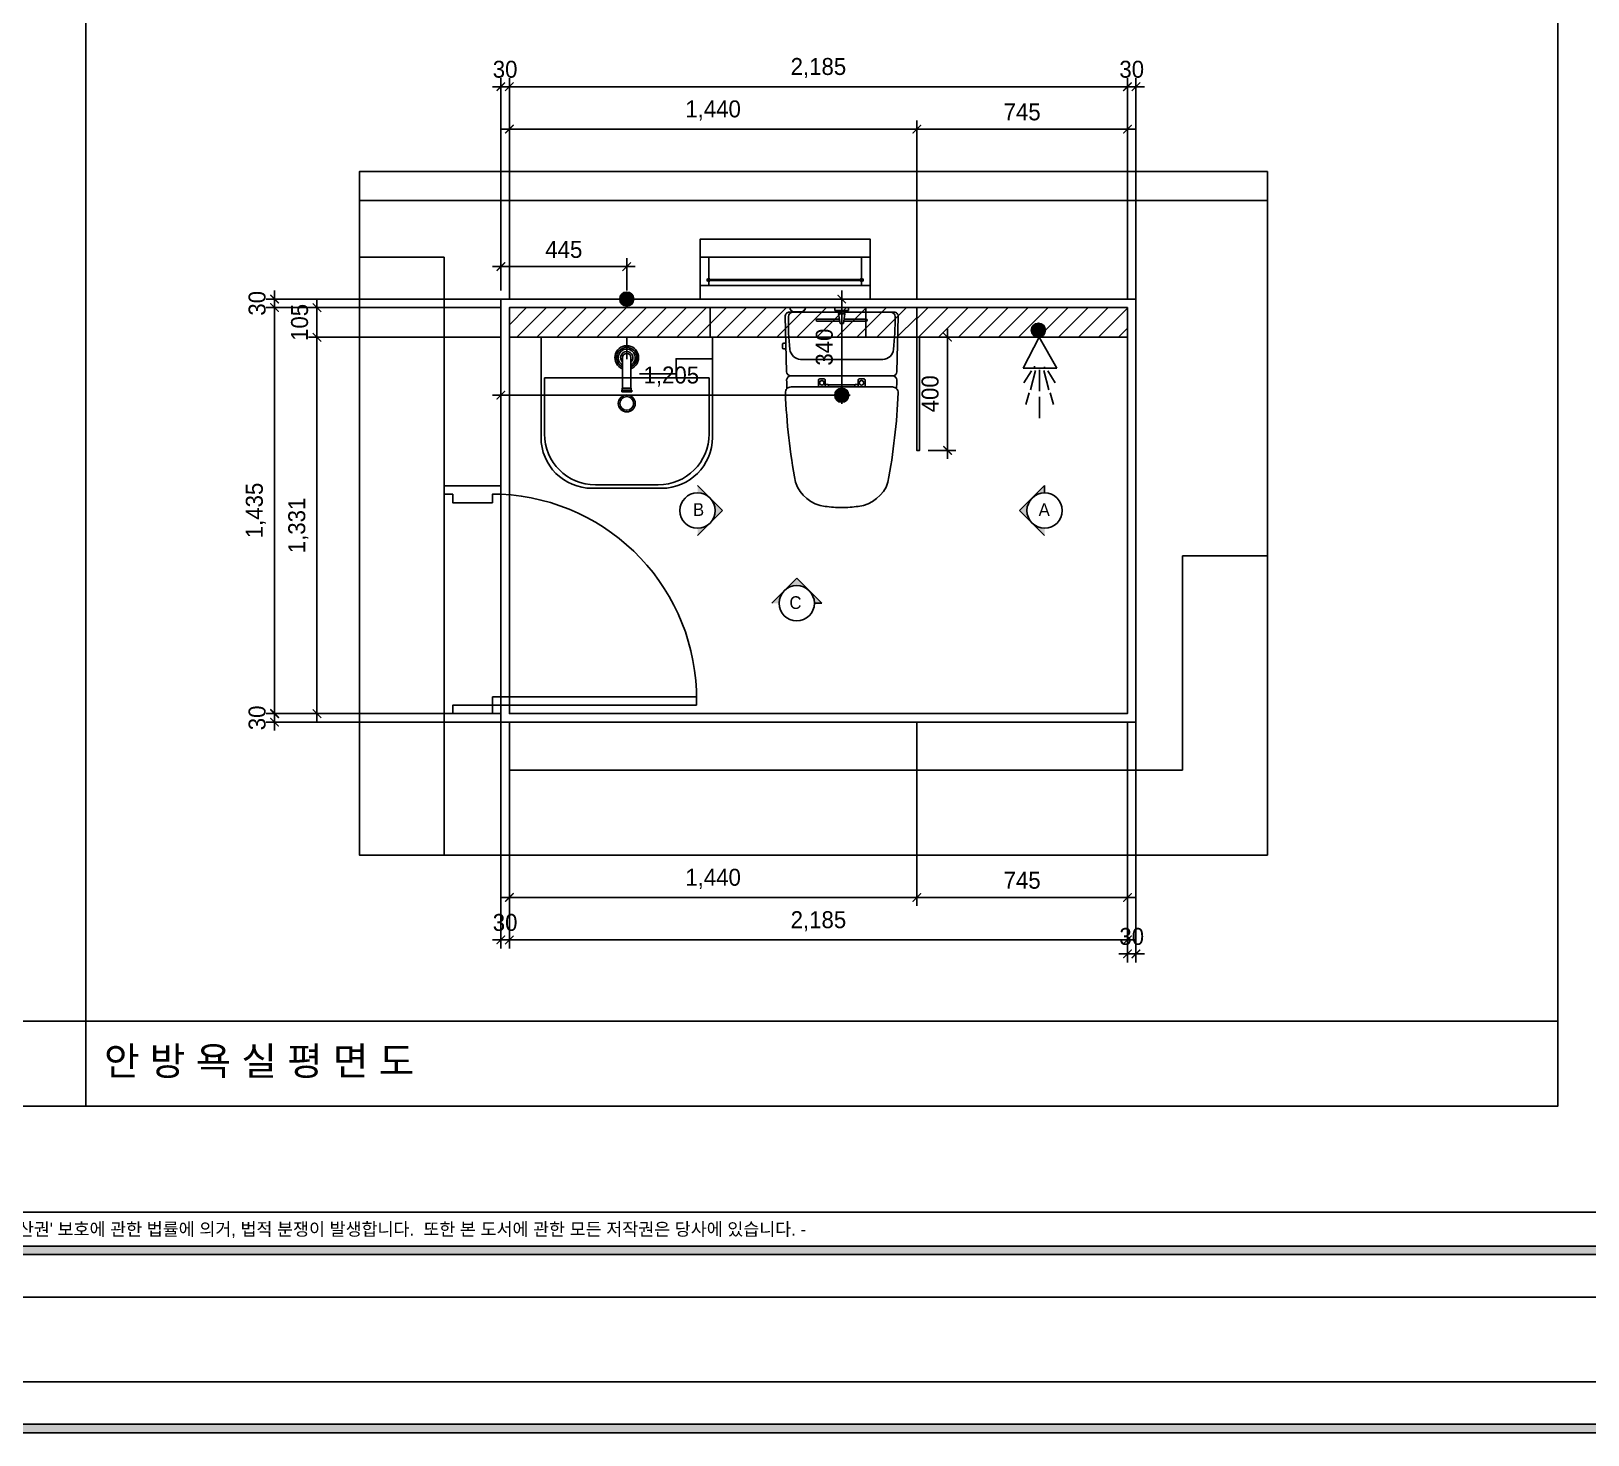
# Model space of a CAD drawing. Header units: millimetres. Extents: x 261942 to 379971, y 117646 to 213875.
# Drawn here: x 346731 to 352233, y 172719 to 177683 of the extents above; entities that cross this region are included whole.
import ezdxf
from ezdxf.enums import TextEntityAlignment as Align

# ---------------------------------------------------------------- set-up
doc = ezdxf.new("R2010")
doc.units = ezdxf.units.MM
doc.header["$LTSCALE"] = 100
doc.header["$PDMODE"] = 3
doc.linetypes.add('HIDDEN', pattern=[9.525, 6.35, -3.175])
doc.layers.get('DEFPOINTS').update_dxf_attribs({"color": 248})
for name, color, linetype in [('0-ELC TEXT', 7, 'Continuous'), ('02-WAL', 2, 'Continuous'), ('03-TEXT', 3, 'Continuous'), ('03-WAL NEW', 3, 'Continuous'), ('04-WIN', 4, 'Continuous'), ('04_FUR', 6, 'Continuous'), ('06-LIGHT', 4, 'Continuous'), ('07-DIM', 5, 'Continuous'), ('07-DIM WAL', 5, 'Continuous'), ('3.기호.계단선', 30, 'Continuous'), ('9.보조선', 5, 'Continuous'), ('BATH', 4, 'Continuous'), ('CO-BATH', 6, 'Continuous'), ('F-SYM', 7, 'Continuous'), ('FIN', 2, 'Continuous'), ('FORM(YOURNAME)-11', 1, 'Continuous'), ('HL', 6, 'HIDDEN'), ('TOILET-1', 6, 'Continuous'), ('도면층4', 4, 'Continuous'), ('도면층5', 5, 'Continuous'), ('욕실설비', 3, 'Continuous')]:
    doc.layers.add(name, color=color, linetype=linetype)
doc.styles.add('HY 울릉도 L', font='')
doc.styles.add('YOURNAME', font='HY울릉도M.TTF')
doc.styles.add('코레일둥고', font='Korail_Round_Gothic_Medium.ttf')
doc.styles.get('HY 울릉도 L').set_extended_font_data('HY울릉도L')
doc.dimstyles.new('30', dxfattribs={"dimscale": 30, "dimtxt": 2, "dimasz": 1, "dimexe": 1, "dimexo": 1, "dimgap": 1, "dimtad": 1, "dimdec": 0, "dimrnd": 0.05, "dimdsep": 46, "dimlunit": 6, "dimtxsty": 'HY 울릉도 L', "dimblk": 'ARCHTICK', "dimcen": 2.5, "dimdle": 1, "dimclrd": 133, "dimclre": 133, "dimclrt": 30, "dimadec": 0, "dimazin": 0, "dimtfac": 1, "dimtdec": 0, "dimtix": 1, "dimtmove": 2, "dimatfit": 3, "dimldrblk": 'ARCHTICK', "dimfxl": 0, "dimlwd": -1, "dimlwe": -1, "dimarcsym": 0})

# ---------------------------------------------------------------- blocks, each defined once
blk = doc.blocks.new('FORM-PLAN')
at = {"layer": 'FORM(YOURNAME)-11'}
h = blk.add_hatch(color=256, dxfattribs=at)
h.dxf.hatch_style = 1
h.paths.add_polyline_path([(-71444, 55115), (10556, 55115), (10556, 54915), (-71444, 54915)])
h.paths.add_polyline_path([(-71444, -2085), (10556, -2085), (10556, -2285), (-71444, -2285)])
at = {"layer": 'DEFPOINTS', "color": 158}
blk.add_line((1346, -1285), (-71444, -1285), dxfattribs=at)
for points in [[(-71444, -2285), (10556, -2285), (10556, 55115), (-71444, 55115)], [(-69444, 53115), (-64, 53115), (-64, 1215), (-69444, 1215)]]:
    blk.add_lwpolyline(points, close=True, dxfattribs=at)
at = {"layer": 'FORM(YOURNAME)-11', "color": 250}
blk.add_lwpolyline([(-72444, -3285), (11556, -3285), (11556, 56115), (-72444, 56115)], close=True, dxfattribs=at)
at = {"layer": 'FORM(YOURNAME)-11'}
for points in [[(-71444, 55115), (10556, 55115), (10556, 54915), (-71444, 54915)], [(-71444, -2085), (10556, -2085), (10556, -2285), (-71444, -2285)]]:
    blk.add_lwpolyline(points, close=True, dxfattribs=at)
at = {"layer": 'FORM(YOURNAME)-11', "color": 1, "style": 'YOURNAME'}
blk.add_text("- 본 도서는 어떠한 경우에도 무단으로 도용할 수 없으며 도용시 '지적재산권' 보호에 관한 법률에 의거, 법적 분쟁이 발생합니다.  또한 본 도서에 관한 모든 저작권은 당사에 있습니다. -", height=300, dxfattribs=at).set_placement((-32990, -1685), align=Align.MIDDLE_CENTER)
at = {"layer": 'FORM(YOURNAME)-11', "color": 3, "style": 'YOURNAME'}
for tag, height, p in [('1', 450, (9905, 18188)), ('2', 450, (9905, 17544)), ('3', 450, (9905, 16257)), ('4', 450, (9905, 14326)), ('5', 515, (9905, 12009)), ('6', 515, (9905, 9757)), ('7', 515, (9905, 7504)), ('8', 515, (9905, 5252)), ('9', 515, (9905, 2999)), ('10', 515, (5655, 811)), ('11', 515, (9905, 747)), ('12', 515, (5655, -1441)), ('13', 515, (9905, -1441))]:
    blk.add_attdef(tag, text='', height=height, dxfattribs=at).set_placement(p, align=Align.MIDDLE_RIGHT)
blk = doc.blocks.new('*U589')
at = {"layer": 'F-SYM', "xscale": 0.15, "yscale": 0.15, "zscale": 0.15}
blk.add_blockref('FORM-PLAN', (352137.4, 173699.1), dxfattribs=at)
blk = doc.blocks.new('_ArchTick')
at = {"color": 0, "linetype": 'ByBlock', "const_width": 0.15}
blk.add_lwpolyline([(-0.5, -0.5), (0.5, 0.5)], dxfattribs=at)
blk = doc.blocks.new('*D145')
at = {"layer": '04_FUR', "color": 133}
for p, q in [((349891.3, 176600.2), (349999.8, 176600.2)), ((349969.8, 176630.2), (349969.8, 176170.2)), ((349901.3, 176200.2), (349999.8, 176200.2))]:
    blk.add_line(p, q, dxfattribs=at)
at = {"layer": 'DEFPOINTS', "color": 0}
for p in [(349861.3, 176600.2), (349871.3, 176200.2), (349969.8, 176200.2)]:
    blk.add_point(p, dxfattribs=at)
at = {"layer": '04_FUR', "color": 133, "xscale": 30, "yscale": 30, "zscale": 30}
for p, rotation in [((349969.8, 176600.2), 90), ((349969.8, 176200.2), 270)]:
    blk.add_blockref('_ArchTick', p, dxfattribs=dict(at, rotation=rotation))
at = {"layer": '04_FUR', "color": 30, "insert": (349908.6, 176400.2), "char_height": 60, "attachment_point": 5, "rotation": 90, "style": 'HY 울릉도 L'}
blk.add_mtext('400', dxfattribs=at)
blk = doc.blocks.new('B-003')
blk.add_line((0, 0), (0, -65))
at = {"layer": 'CO-BATH'}
for p, q in [((-252.5, 0), (-252.5, -295)), ((252.5, 0), (-252.5, 0)), ((252.5, -295), (252.5, 0)), ((-102.5, -445), (102.5, -445))]:
    blk.add_line(p, q, dxfattribs=at)
at = {"layer": 'CO-BATH', "color": 8}
for p, q in [((-12.5, -60), (-12.5, -150.5)), ((12.5, -60), (12.5, -150.5)), ((-242.5, -120), (-242.5, -285)), ((242.5, -120), (-242.5, -120)), ((242.5, -285), (242.5, -120)), ((-14.5, -155.5), (-14.5, -160.5)), ((-14.5, -160.5), (14.5, -160.5)), ((-13.5, -150.5), (-13.5, -155.5)), ((13.5, -150.5), (13.5, -155.5)), ((14.5, -155.5), (14.5, -160.5)), ((-92.5, -435), (92.5, -435))]:
    blk.add_line(p, q, dxfattribs=at)
at = {"layer": 'CO-BATH', "color": 251}
for p, q in [((-14.5, -155.5), (14.5, -155.5)), ((-13.5, -150.5), (13.5, -150.5))]:
    blk.add_line(p, q, dxfattribs=at)
at = {"layer": 'CO-BATH', "color": 8}
blk.add_circle((0, -195), 25, dxfattribs=at)
at = {"layer": 'CO-BATH', "color": 251}
blk.add_circle((0, -195), 20, dxfattribs=at)
at = {"layer": 'CO-BATH', "color": 8}
for centre, radius, start, end in [((0, -60), 35, 290.9248, 249.0751), ((0, -60), 12.5, 360, 180), ((-92.5, -285), 150, 180, 270), ((92.5, -285), 150, 270, 0)]:
    blk.add_arc(centre, radius, start, end, dxfattribs=at)
at = {"layer": 'CO-BATH', "color": 251}
for radius, start, end in [(30, 294.6243, 245.3757), (25, 300, 240), (18, 313.9829, 226.017)]:
    blk.add_arc((0, -60), radius, start, end, dxfattribs=at)
at = {"layer": 'CO-BATH'}
for centre, start, end in [((-102.5, -295), 180, 270), ((102.5, -295), 270, 0)]:
    blk.add_arc(centre, 150, start, end, dxfattribs=at)
blk = doc.blocks.new('AC-8')
at = {"layer": 'BATH'}
for p, q in [((-50.8, 54), (-0.1, 142.7)), ((-0.1, 142.7), (45.4, 54)), ((45.4, 54), (-50.8, 54)), ((-24.7, 46.5), (-46.3, 12.2)), ((-13.5, 47.3), (-27.7, -7.9)), ((-1.6, 49.5), (-1.6, -10.8)), ((10.4, 47.3), (24.5, -7.9)), ((21.6, 46.5), (43.2, 12.2)), ((-31.4, -16.2), (-41.1, -49)), ((-1.6, -27.3), (-1.6, -88.5)), ((28.3, -16.2), (38, -49))]:
    blk.add_line(p, q, dxfattribs=at)
blk = doc.blocks.new('A$C1AC25B95')
at = {"layer": '욕실설비', "color": 8}
for p, q in [((28.3, 72.3), (28.3, 75)), ((53.3, 73.7), (53.3, 75))]:
    blk.add_line(p, q, dxfattribs=at)
at = {"layer": 'TOILET-1', "linetype": 'Continuous', "xscale": 0.873786407766195, "yscale": 0.873786407766195, "zscale": 0.873786407766195, "rotation": 180}
blk.add_blockref('AC-8', (39.7, 124.7), dxfattribs=at)
blk = doc.blocks.new('샤워PL')
at = {"layer": 'BATH', "rotation": 90}
blk.add_blockref('A$C1AC25B95', (202.1, -41.1), dxfattribs=at)
blk = doc.blocks.new('A$C4B2D31F0')
at = {"layer": 'FIN', "color": 4}
for p, q in [((185, 690.9), (20.4, 690.9)), ((37.2, 692.3), (24.7, 692.3)), ((37.2, 692.3), (49.7, 692.3)), ((200.9, 690.9), (365.5, 690.9)), ((47.7, 523.7), (192.9, 523.7)), ((338.2, 523.7), (192.9, 523.7)), ((12.6, 465.9), (192.9, 465.9)), ((373.3, 465.9), (192.9, 465.9)), ((192.9, 426.6), (13.7, 426.6)), ((192.9, 426.6), (372.2, 426.6))]:
    blk.add_line(p, q, dxfattribs=at)
for points in [[(20.4, 690.9), (7.9, 690.9, 0.421209), (-7.1, 675.5), (-2.4, 480.5, 0.001659)], [(365.5, 690.9), (378, 690.9, -0.421209), (392.9, 675.5), (388.3, 480.5, -0.001659)], [(12.6, 465.9, 0.371724), (-1.8, 451.2, 0.003515), (-1, 420.3, 0.320541)], [(373.3, 465.9, -0.371724), (387.7, 451.2, -0.003515), (386.9, 420.3, -0.320541)]]:
    blk.add_lwpolyline(points, format="xyb", dxfattribs=at)
for centre, radius, start, end in [((1004.3, 663.1), 1000, 179.3116, 185.9437), ((20.4, 674.9), 16, 90, 179.3116), ((24.7, 707.3), 15, 180, 270), ((49.7, 707.3), 15, 270, 0), ((365.5, 674.9), 16, 0.6884, 90), ((-618.4, 663.1), 1000, 354.0563, 0.6884), ((49.4, 563.7), 40, 185.9437, 267.5129), ((336.5, 563.7), 40, 272.4871, 354.0563), ((12.6, 480.9), 15, 181.3651, 270), ((373.3, 480.9), 15, 270, 358.6349), ((13.7, 406.6), 20, 90, 182.3333), ((2197.7, 495.6), 2205.9, 182.3333, 190.6081), ((-1811.8, 495.6), 2205.9, 349.3919, 357.6667), ((372.2, 406.6), 20, 357.6667, 90), ((148.7, 128.9), 125.5, 198.2964, 263.4241), ((237.2, 128.9), 125.5, 276.5759, 341.7036), ((192.9, 405.9), 405.9, 261.6993, 270), ((192.9, 405.9), 405.9, 270, 278.3007)]:
    blk.add_arc(centre, radius, start, end, dxfattribs=at)
at = {"layer": 'HL', "linetype": 'Continuous'}
for p, q in [((106.4, 666.3), (184.4, 666.3)), ((168.9, 697.3), (168.9, 707.3)), ((168.9, 697.3), (216.9, 697.3)), ((186, 692.5), (180.6, 697.3)), ((181.6, 685.5), (186, 692.5)), ((187, 651.2), (181.6, 685.5)), ((181.6, 685.5), (204.3, 685.5)), ((186, 692.5), (199.9, 692.5)), ((198.9, 651.2), (204.3, 685.5)), ((199.9, 692.5), (205.3, 697.3)), ((204.3, 685.5), (199.9, 692.5)), ((201.4, 666.3), (279.4, 666.3)), ((216.9, 697.3), (216.9, 707.3)), ((106.4, 659.3), (185.5, 659.3)), ((187, 651.2), (198.9, 651.2)), ((200.4, 659.3), (279.4, 659.3)), ((-16, 576.9), (-16, 564.8)), ((-12, 580.9), (-4.8, 580.9)), ((-12, 560.8), (-4.3, 560.8)), ((192.9, 433.7), (146.6, 433.7)), ((192.9, 433.7), (239.3, 433.7))]:
    blk.add_line(p, q, dxfattribs=at)
for points in [[(110.4, 426.6), (110.4, 450.8, -0.414214), (114.4, 454.8), (130.9, 454.8, -0.414214), (134.9, 450.8), (134.9, 435.2), (134.9, 426.6)], [(275.5, 426.6), (275.5, 450.8, 0.414214), (271.5, 454.8), (255, 454.8, 0.414214), (251, 450.8), (251, 435.2), (251, 426.6)], [(134.9, 435.2), (144.6, 435.2, -0.414214), (146.6, 433.2), (146.6, 426.6)], [(251, 435.2), (241.3, 435.2, 0.414214), (239.3, 433.2), (239.3, 426.6)]]:
    blk.add_lwpolyline(points, format="xyb", dxfattribs=at)
for centre in [(122.9, 440.9), (262.9, 440.9)]:
    blk.add_circle(centre, 8, dxfattribs=at)
for centre, radius, start, end in [((106.4, 662.8), 3.5, 90, 270), ((279.4, 662.8), 3.5, 270, 90), ((-12, 576.9), 4, 90, 180), ((-12, 564.8), 4, 180, 270)]:
    blk.add_arc(centre, radius, start, end, dxfattribs=at)
blk = doc.blocks.new('*D240')
at = {"layer": '07-DIM WAL', "color": 133}
for p, q in [((349596, 176365.2), (349596, 176765.2)), ((349566, 176735.2), (349566, 176735.2)), ((349566, 176395.2), (349566, 176395.2))]:
    blk.add_line(p, q, dxfattribs=at)
at = {"layer": 'DEFPOINTS', "color": 0}
for p in [(349596, 176735.2), (349596, 176735.2), (349596, 176395.2)]:
    blk.add_point(p, dxfattribs=at)
at = {"layer": '07-DIM WAL', "color": 133, "xscale": 30, "yscale": 30, "zscale": 30}
for p, rotation in [((349596, 176735.2), 90), ((349596, 176395.2), 270)]:
    blk.add_blockref('_ArchTick', p, dxfattribs=dict(at, rotation=rotation))
at = {"layer": '07-DIM WAL', "color": 30, "insert": (349534.6, 176565.2), "char_height": 60, "attachment_point": 5, "rotation": 90, "style": 'HY 울릉도 L'}
blk.add_mtext('340', dxfattribs=at)
blk = doc.blocks.new('*D241')
at = {"layer": '07-DIM WAL', "color": 133}
for p, q in [((349596, 176425.2), (349596, 176425.2)), ((349626, 176395.2), (348361, 176395.2))]:
    blk.add_line(p, q, dxfattribs=at)
at = {"layer": 'DEFPOINTS', "color": 0}
for p in [(348391, 176395.2), (348391, 176395.2), (349596, 176395.2)]:
    blk.add_point(p, dxfattribs=at)
at = {"layer": '07-DIM WAL', "color": 133, "xscale": 30, "yscale": 30, "zscale": 30, "rotation": 180}
blk.add_blockref('_ArchTick', (348391, 176395.2), dxfattribs=at)
at = {"layer": '07-DIM WAL', "color": 133, "xscale": 30, "yscale": 30, "zscale": 30}
blk.add_blockref('_ArchTick', (349596, 176395.2), dxfattribs=at)
at = {"layer": '07-DIM WAL', "color": 30, "insert": (348993.5, 176461.1), "char_height": 60, "attachment_point": 5, "style": 'HY 울릉도 L'}
blk.add_mtext('1,205', dxfattribs=at)
blk = doc.blocks.new('*D242')
at = {"layer": '07-DIM WAL', "color": 133}
for p, q in [((348391, 175239.2), (348391, 174439.2)), ((348421, 175239.2), (348421, 174439.2)), ((348391, 174469.2), (348361, 174469.2)), ((348421, 174469.2), (348391, 174469.2)), ((348421, 174469.2), (348451, 174469.2))]:
    blk.add_line(p, q, dxfattribs=at)
at = {"layer": 'DEFPOINTS', "color": 0}
for p in [(348391, 175269.2), (348421, 175269.2), (348391, 174469.2)]:
    blk.add_point(p, dxfattribs=at)
at = {"layer": '07-DIM WAL', "color": 133, "xscale": 30, "yscale": 30, "zscale": 30}
blk.add_blockref('_ArchTick', (348391, 174469.2), dxfattribs=at)
at = {"layer": '07-DIM WAL', "color": 133, "xscale": 30, "yscale": 30, "zscale": 30, "rotation": 180}
blk.add_blockref('_ArchTick', (348421, 174469.2), dxfattribs=at)
at = {"layer": '07-DIM WAL', "color": 30, "insert": (348406, 174530.5), "char_height": 60, "attachment_point": 5, "style": 'HY 울릉도 L'}
blk.add_mtext('30', dxfattribs=at)
blk = doc.blocks.new('*D243')
at = {"layer": '07-DIM WAL', "color": 133}
for p, q in [((348421, 175239.2), (348421, 174439.2)), ((350606, 175239.2), (350606, 174439.2)), ((348391, 174469.2), (350636, 174469.2))]:
    blk.add_line(p, q, dxfattribs=at)
at = {"layer": 'DEFPOINTS', "color": 0}
for p in [(348421, 175269.2), (350606, 175269.2), (350606, 174469.2)]:
    blk.add_point(p, dxfattribs=at)
at = {"layer": '07-DIM WAL', "color": 133, "xscale": 30, "yscale": 30, "zscale": 30, "rotation": 180}
blk.add_blockref('_ArchTick', (348421, 174469.2), dxfattribs=at)
at = {"layer": '07-DIM WAL', "color": 133, "xscale": 30, "yscale": 30, "zscale": 30}
blk.add_blockref('_ArchTick', (350606, 174469.2), dxfattribs=at)
at = {"layer": '07-DIM WAL', "color": 30, "insert": (349513.5, 174535.1), "char_height": 60, "attachment_point": 5, "style": 'HY 울릉도 L'}
blk.add_mtext('2,185', dxfattribs=at)
blk = doc.blocks.new('*D244')
at = {"layer": '07-DIM WAL', "color": 133}
for p, q in [((350606, 175239.2), (350606, 174389.7)), ((350636, 175239.2), (350636, 174389.7)), ((350606, 174419.7), (350576, 174419.7)), ((350606, 174419.7), (350636, 174419.7)), ((350636, 174419.7), (350666, 174419.7))]:
    blk.add_line(p, q, dxfattribs=at)
at = {"layer": 'DEFPOINTS', "color": 0}
for p in [(350606, 175269.2), (350636, 175269.2), (350636, 174419.7)]:
    blk.add_point(p, dxfattribs=at)
at = {"layer": '07-DIM WAL', "color": 133, "xscale": 30, "yscale": 30, "zscale": 30}
blk.add_blockref('_ArchTick', (350606, 174419.7), dxfattribs=at)
at = {"layer": '07-DIM WAL', "color": 133, "xscale": 30, "yscale": 30, "zscale": 30, "rotation": 180}
blk.add_blockref('_ArchTick', (350636, 174419.7), dxfattribs=at)
at = {"layer": '07-DIM WAL', "color": 30, "insert": (350621, 174481), "char_height": 60, "attachment_point": 5, "style": 'HY 울릉도 L'}
blk.add_mtext('30', dxfattribs=at)
blk = doc.blocks.new('*D245')
at = {"layer": '07-DIM WAL', "color": 133}
for p, q in [((348421, 175240.2), (348421, 174589.2)), ((349861.3, 175240.2), (349861.3, 174589.2)), ((349891.3, 174619.2), (348391, 174619.2))]:
    blk.add_line(p, q, dxfattribs=at)
at = {"layer": 'DEFPOINTS', "color": 0}
for p in [(348421, 175270.2), (349861.3, 175270.2), (348421, 174619.2)]:
    blk.add_point(p, dxfattribs=at)
at = {"layer": '07-DIM WAL', "color": 133, "xscale": 30, "yscale": 30, "zscale": 30, "rotation": 180}
blk.add_blockref('_ArchTick', (348421, 174619.2), dxfattribs=at)
at = {"layer": '07-DIM WAL', "color": 133, "xscale": 30, "yscale": 30, "zscale": 30}
blk.add_blockref('_ArchTick', (349861.3, 174619.2), dxfattribs=at)
at = {"layer": '07-DIM WAL', "color": 30, "insert": (349141.2, 174685.1), "char_height": 60, "attachment_point": 5, "style": 'HY 울릉도 L'}
blk.add_mtext('1,440', dxfattribs=at)
blk = doc.blocks.new('*D246')
at = {"layer": '07-DIM WAL', "color": 133}
for p, q in [((349861.3, 176735.2), (349861.3, 177366.2)), ((350606, 176735.2), (350606, 177366.2)), ((350636, 177336.2), (349831.3, 177336.2))]:
    blk.add_line(p, q, dxfattribs=at)
at = {"layer": 'DEFPOINTS', "color": 0}
for p in [(349861.3, 177336.2), (349861.3, 176705.2), (350606, 176705.2)]:
    blk.add_point(p, dxfattribs=at)
at = {"layer": '07-DIM WAL', "color": 133, "xscale": 30, "yscale": 30, "zscale": 30, "rotation": 180}
blk.add_blockref('_ArchTick', (349861.3, 177336.2), dxfattribs=at)
at = {"layer": '07-DIM WAL', "color": 133, "xscale": 30, "yscale": 30, "zscale": 30}
blk.add_blockref('_ArchTick', (350606, 177336.2), dxfattribs=at)
at = {"layer": '07-DIM WAL', "color": 30, "insert": (350233.7, 177396.8), "char_height": 60, "attachment_point": 5, "style": 'HY 울릉도 L'}
blk.add_mtext('745', dxfattribs=at)
blk = doc.blocks.new('*D247')
at = {"layer": '07-DIM WAL', "color": 133}
for p, q in [((348421, 176735.2), (348421, 177366.2)), ((349861.3, 176735.2), (349861.3, 177366.2)), ((349891.3, 177336.2), (348391, 177336.2))]:
    blk.add_line(p, q, dxfattribs=at)
at = {"layer": 'DEFPOINTS', "color": 0}
for p in [(348421, 177336.2), (348421, 176705.2), (349861.3, 176705.2)]:
    blk.add_point(p, dxfattribs=at)
at = {"layer": '07-DIM WAL', "color": 133, "xscale": 30, "yscale": 30, "zscale": 30, "rotation": 180}
blk.add_blockref('_ArchTick', (348421, 177336.2), dxfattribs=at)
at = {"layer": '07-DIM WAL', "color": 133, "xscale": 30, "yscale": 30, "zscale": 30}
blk.add_blockref('_ArchTick', (349861.3, 177336.2), dxfattribs=at)
at = {"layer": '07-DIM WAL', "color": 30, "insert": (349141.2, 177402.1), "char_height": 60, "attachment_point": 5, "style": 'HY 울릉도 L'}
blk.add_mtext('1,440', dxfattribs=at)
blk = doc.blocks.new('*D248')
at = {"layer": '07-DIM WAL', "color": 133}
for p, q in [((348391, 177486.2), (348361, 177486.2)), ((348391, 176765.2), (348391, 177516.2)), ((348391, 177486.2), (348421, 177486.2)), ((348421, 176765.2), (348421, 177516.2)), ((348421, 177486.2), (348451, 177486.2))]:
    blk.add_line(p, q, dxfattribs=at)
at = {"layer": 'DEFPOINTS', "color": 0}
for p in [(348421, 177486.2), (348391, 176735.2), (348421, 176735.2)]:
    blk.add_point(p, dxfattribs=at)
at = {"layer": '07-DIM WAL', "color": 133, "xscale": 30, "yscale": 30, "zscale": 30}
blk.add_blockref('_ArchTick', (348391, 177486.2), dxfattribs=at)
at = {"layer": '07-DIM WAL', "color": 133, "xscale": 30, "yscale": 30, "zscale": 30, "rotation": 180}
blk.add_blockref('_ArchTick', (348421, 177486.2), dxfattribs=at)
at = {"layer": '07-DIM WAL', "color": 30, "insert": (348406, 177547.5), "char_height": 60, "attachment_point": 5, "style": 'HY 울릉도 L'}
blk.add_mtext('30', dxfattribs=at)
blk = doc.blocks.new('*D249')
at = {"layer": '07-DIM WAL', "color": 133}
for p, q in [((348391, 177486.2), (350636, 177486.2)), ((348421, 176735.2), (348421, 177516.2)), ((350606, 176735.2), (350606, 177516.2))]:
    blk.add_line(p, q, dxfattribs=at)
at = {"layer": 'DEFPOINTS', "color": 0}
for p in [(350606, 177486.2), (348421, 176705.2), (350606, 176705.2)]:
    blk.add_point(p, dxfattribs=at)
at = {"layer": '07-DIM WAL', "color": 133, "xscale": 30, "yscale": 30, "zscale": 30, "rotation": 180}
blk.add_blockref('_ArchTick', (348421, 177486.2), dxfattribs=at)
at = {"layer": '07-DIM WAL', "color": 133, "xscale": 30, "yscale": 30, "zscale": 30}
blk.add_blockref('_ArchTick', (350606, 177486.2), dxfattribs=at)
at = {"layer": '07-DIM WAL', "color": 30, "insert": (349513.5, 177552.1), "char_height": 60, "attachment_point": 5, "style": 'HY 울릉도 L'}
blk.add_mtext('2,185', dxfattribs=at)
blk = doc.blocks.new('*D250')
at = {"layer": '07-DIM WAL', "color": 133}
for p, q in [((350606, 177486.2), (350576, 177486.2)), ((350606, 176735.2), (350606, 177516.2)), ((350606, 177486.2), (350636, 177486.2)), ((350636, 176735.2), (350636, 177516.2)), ((350636, 177486.2), (350666, 177486.2))]:
    blk.add_line(p, q, dxfattribs=at)
at = {"layer": 'DEFPOINTS', "color": 0}
for p in [(350636, 177486.2), (350606, 176705.2), (350636, 176705.2)]:
    blk.add_point(p, dxfattribs=at)
at = {"layer": '07-DIM WAL', "color": 133, "xscale": 30, "yscale": 30, "zscale": 30}
blk.add_blockref('_ArchTick', (350606, 177486.2), dxfattribs=at)
at = {"layer": '07-DIM WAL', "color": 133, "xscale": 30, "yscale": 30, "zscale": 30, "rotation": 180}
blk.add_blockref('_ArchTick', (350636, 177486.2), dxfattribs=at)
at = {"layer": '07-DIM WAL', "color": 30, "insert": (350621, 177547.5), "char_height": 60, "attachment_point": 5, "style": 'HY 울릉도 L'}
blk.add_mtext('30', dxfattribs=at)
blk = doc.blocks.new('*D251')
at = {"layer": '07-DIM WAL', "color": 133}
for p, q in [((349861.3, 175240.2), (349861.3, 174589.2)), ((350606, 175240.2), (350606, 174589.2)), ((349831.3, 174619.2), (350636, 174619.2))]:
    blk.add_line(p, q, dxfattribs=at)
at = {"layer": 'DEFPOINTS', "color": 0}
for p in [(349861.3, 175270.2), (350606, 175270.2), (350606, 174619.2)]:
    blk.add_point(p, dxfattribs=at)
at = {"layer": '07-DIM WAL', "color": 133, "xscale": 30, "yscale": 30, "zscale": 30, "rotation": 180}
blk.add_blockref('_ArchTick', (349861.3, 174619.2), dxfattribs=at)
at = {"layer": '07-DIM WAL', "color": 133, "xscale": 30, "yscale": 30, "zscale": 30}
blk.add_blockref('_ArchTick', (350606, 174619.2), dxfattribs=at)
at = {"layer": '07-DIM WAL', "color": 30, "insert": (350233.7, 174679.8), "char_height": 60, "attachment_point": 5, "style": 'HY 울릉도 L'}
blk.add_mtext('745', dxfattribs=at)
blk = doc.blocks.new('*D284')
at = {"layer": '03-TEXT', "color": 133}
for p, q in [((347591, 176735.2), (347591, 176765.2)), ((348391, 176735.2), (347561, 176735.2)), ((348391, 176705.2), (347561, 176705.2)), ((347591, 176735.2), (347591, 176705.2)), ((347591, 176705.2), (347591, 176675.2))]:
    blk.add_line(p, q, dxfattribs=at)
at = {"layer": 'DEFPOINTS', "color": 0}
for p in [(347591, 176705.2), (348421, 176735.2), (348421, 176705.2)]:
    blk.add_point(p, dxfattribs=at)
at = {"layer": '03-TEXT', "color": 133, "xscale": 30, "yscale": 30, "zscale": 30}
for p, rotation in [((347591, 176735.2), 270), ((347591, 176705.2), 90)]:
    blk.add_blockref('_ArchTick', p, dxfattribs=dict(at, rotation=rotation))
at = {"layer": '03-TEXT', "color": 30, "insert": (347529.6, 176720.2), "char_height": 60, "attachment_point": 5, "rotation": 90, "style": 'HY 울릉도 L'}
blk.add_mtext('30', dxfattribs=at)
blk = doc.blocks.new('*D285')
at = {"layer": '03-TEXT', "color": 133}
for p, q in [((348391, 176705.2), (347561, 176705.2)), ((347591, 176735.2), (347591, 175240.2)), ((348391, 175270.2), (347561, 175270.2))]:
    blk.add_line(p, q, dxfattribs=at)
at = {"layer": 'DEFPOINTS', "color": 0}
for p in [(348421, 176705.2), (347591, 175270.2), (348421, 175270.2)]:
    blk.add_point(p, dxfattribs=at)
at = {"layer": '03-TEXT', "color": 133, "xscale": 30, "yscale": 30, "zscale": 30}
for p, rotation in [((347591, 176705.2), 90), ((347591, 175270.2), 270)]:
    blk.add_blockref('_ArchTick', p, dxfattribs=dict(at, rotation=rotation))
at = {"layer": '03-TEXT', "color": 30, "insert": (347525, 175987.7), "char_height": 60, "attachment_point": 5, "rotation": 90, "style": 'HY 울릉도 L'}
blk.add_mtext('1,435', dxfattribs=at)
blk = doc.blocks.new('*D286')
at = {"layer": '03-TEXT', "color": 133}
for p, q in [((348391, 175269.2), (347561, 175269.2)), ((347591, 175269.2), (347591, 175299.2)), ((347591, 175269.2), (347591, 175239.2)), ((348391, 175239.2), (347561, 175239.2)), ((347591, 175239.2), (347591, 175209.2))]:
    blk.add_line(p, q, dxfattribs=at)
at = {"layer": 'DEFPOINTS', "color": 0}
for p in [(348421, 175269.2), (347591, 175239.2), (348421, 175239.2)]:
    blk.add_point(p, dxfattribs=at)
at = {"layer": '03-TEXT', "color": 133, "xscale": 30, "yscale": 30, "zscale": 30}
for p, rotation in [((347591, 175269.2), 270), ((347591, 175239.2), 90)]:
    blk.add_blockref('_ArchTick', p, dxfattribs=dict(at, rotation=rotation))
at = {"layer": '03-TEXT', "color": 30, "insert": (347529.6, 175254.2), "char_height": 60, "attachment_point": 5, "rotation": 90, "style": 'HY 울릉도 L'}
blk.add_mtext('30', dxfattribs=at)
blk = doc.blocks.new('*D287')
at = {"layer": '03-TEXT', "color": 133}
for p, q in [((348391, 176600.2), (347711, 176600.2)), ((347741, 175239.2), (347741, 176630.2)), ((348391, 175269.2), (347711, 175269.2))]:
    blk.add_line(p, q, dxfattribs=at)
at = {"layer": 'DEFPOINTS', "color": 0}
for p in [(347741, 176600.2), (348421, 176600.2), (348421, 175269.2)]:
    blk.add_point(p, dxfattribs=at)
at = {"layer": '03-TEXT', "color": 133, "xscale": 30, "yscale": 30, "zscale": 30}
for p, rotation in [((347741, 176600.2), 90), ((347741, 175269.2), 270)]:
    blk.add_blockref('_ArchTick', p, dxfattribs=dict(at, rotation=rotation))
at = {"layer": '03-TEXT', "color": 30, "insert": (347675, 175934.7), "char_height": 60, "attachment_point": 5, "rotation": 90, "style": 'HY 울릉도 L'}
blk.add_mtext('1,331', dxfattribs=at)
blk = doc.blocks.new('*D288')
at = {"layer": '03-TEXT', "color": 133}
for p, q in [((348391, 176705.2), (347711, 176705.2)), ((347741, 176705.2), (347741, 176735.2)), ((347741, 176705.2), (347741, 176600.2)), ((348391, 176600.2), (347711, 176600.2)), ((347741, 176600.2), (347741, 176570.2))]:
    blk.add_line(p, q, dxfattribs=at)
at = {"layer": 'DEFPOINTS', "color": 0}
for p in [(348421, 176705.2), (347741, 176600.2), (348421, 176600.2)]:
    blk.add_point(p, dxfattribs=at)
at = {"layer": '03-TEXT', "color": 133, "xscale": 30, "yscale": 30, "zscale": 30}
for p, rotation in [((347741, 176705.2), 270), ((347741, 176600.2), 90)]:
    blk.add_blockref('_ArchTick', p, dxfattribs=dict(at, rotation=rotation))
at = {"layer": '03-TEXT', "color": 30, "insert": (347679.7, 176652.7), "char_height": 60, "attachment_point": 5, "rotation": 90, "style": 'HY 울릉도 L'}
blk.add_mtext('105', dxfattribs=at)
blk = doc.blocks.new('*D321')
at = {"layer": '07-DIM WAL', "color": 133}
for p, q in [((348391, 176765.2), (348391, 176879.8)), ((348836, 176765.2), (348836, 176879.8)), ((348866, 176849.8), (348361, 176849.8))]:
    blk.add_line(p, q, dxfattribs=at)
at = {"layer": 'DEFPOINTS', "color": 0}
for p in [(348391, 176849.8), (348391, 176735.2), (348836, 176735.2)]:
    blk.add_point(p, dxfattribs=at)
at = {"layer": '07-DIM WAL', "color": 133, "xscale": 30, "yscale": 30, "zscale": 30, "rotation": 180}
blk.add_blockref('_ArchTick', (348391, 176849.8), dxfattribs=at)
at = {"layer": '07-DIM WAL', "color": 133, "xscale": 30, "yscale": 30, "zscale": 30}
blk.add_blockref('_ArchTick', (348836, 176849.8), dxfattribs=at)
at = {"layer": '07-DIM WAL', "color": 30, "insert": (348613.5, 176910.4), "char_height": 60, "attachment_point": 5, "style": 'HY 울릉도 L'}
blk.add_mtext('445', dxfattribs=at)
blk = doc.blocks.new('*U590')
at = {"layer": 'F-SYM', "xscale": 0.15, "yscale": 0.15, "zscale": 0.15}
blk.add_blockref('FORM-PLAN', (352137.4, 164489.1), dxfattribs=at)

msp = doc.modelspace()

# ---------------------------------------------------------------- hatches: boundary and pattern name
at = {"layer": '03-WAL NEW'}
h = msp.add_hatch(dxfattribs=at)
h.set_pattern_fill('_USER', color=256, scale=50, angle=225, pattern_type=0)
h.set_pattern_definition([(225, (673021.11, 335357.077), (35.355339, -35.355339), [])])
h.paths.add_polyline_path([(349861.3, 176705.2), (349861.3, 176600.2), (348421, 176600.2), (348421, 176705.2)])
h = msp.add_hatch(dxfattribs=at)
h.set_pattern_fill('_USER', color=256, scale=50, angle=225, pattern_type=0)
h.set_pattern_definition([(225, (674511.11, 335357.077), (35.355339, -35.355339), [])])
h.paths.add_polyline_path([(350606, 176705.2), (350606, 176600.2), (349861.3, 176600.2), (349861.3, 176705.2)])
at = {"layer": '3.기호.계단선'}
h = msp.add_hatch(color=256, dxfattribs=at)
h.dxf.hatch_style = 1
edge = h.paths.add_edge_path()
edge.add_arc((348836, 176735.2), 25, 0, 360)
h = msp.add_hatch(color=256, dxfattribs=at)
h.dxf.hatch_style = 1
edge = h.paths.add_edge_path()
edge.add_arc((350291, 176625.2), 25, 0, 360)
h = msp.add_hatch(color=10, dxfattribs=at)
h.dxf.hatch_style = 1
edge = h.paths.add_edge_path()
edge.add_arc((349596, 176395.2), 25, 0, 360)
at = {"layer": 'F-SYM'}
h = msp.add_hatch(color=1, dxfattribs=at)
h.dxf.hatch_style = 1
h.paths.add_polyline_path([(349086.2, 175899), (349086.2, 175924.9, 0.198912), (349130.4, 175943.2)])
h.paths.add_polyline_path([(349130.4, 175943.2, 0.198912), (349148.7, 175987.4, 0.198912), (349130.4, 176031.6), (349174.6, 175987.4)])
h.paths.add_polyline_path([(349130.4, 176031.6, 0.198912), (349086.2, 176049.9), (349086.2, 176075.8)])
h = msp.add_hatch(color=1, dxfattribs=at)
h.dxf.hatch_style = 1
h.paths.add_polyline_path([(350313.2, 175899), (350313.2, 175924.9, -0.198912), (350269, 175943.2)])
h.paths.add_polyline_path([(350269, 175943.2, -0.198912), (350250.7, 175987.4, -0.198912), (350269, 176031.6), (350224.8, 175987.4)])
h.paths.add_polyline_path([(350269, 176031.6, -0.198912), (350313.2, 176049.9), (350313.2, 176075.8)])
h = msp.add_hatch(color=1, dxfattribs=at)
h.dxf.hatch_style = 1
h.paths.add_polyline_path([(349348.3, 175659.7), (349374.2, 175659.7, -0.198912), (349392.5, 175703.9)])
h.paths.add_polyline_path([(349392.5, 175703.9, -0.198912), (349436.7, 175722.2, -0.198912), (349480.9, 175703.9), (349436.7, 175748.1)])
h.paths.add_polyline_path([(349480.9, 175703.9, -0.198912), (349499.2, 175659.7), (349525.1, 175659.7)])

# ---------------------------------------------------------------- linework, layer by layer
at = {"layer": '0-ELC TEXT'}
for p, q in [((346924.2, 173881.4), (346924.2, 181666.4)), ((341720.7, 174181.4), (352127.7, 174181.4)), ((341720.7, 173881.4), (352127.7, 173881.4))]:
    msp.add_line(p, q, dxfattribs=at)
msp.add_lwpolyline([(351101, 174769.2), (347891, 174769.2), (347891, 177186.2), (351101, 177186.2)], close=True, dxfattribs=at)
at = {"layer": '02-WAL'}
for p, q in [((347891, 177083.2), (351101, 177083.2)), ((349096, 176947.2), (349096, 176735.2)), ((349696, 176735.2), (349696, 176947.2)), ((348191, 176883.2), (347891, 176883.2)), ((348191, 176075.2), (348191, 176883.2)), ((349096, 176735.2), (348391, 176735.2)), ((348391, 176735.2), (348391, 176075.2)), ((350636, 176735.2), (349696, 176735.2)), ((350636, 175239.2), (350636, 176735.2)), ((348391, 176075.2), (348191, 176075.2)), ((351101, 175827.2), (350801, 175827.2)), ((350801, 175827.2), (350801, 175069.2)), ((348191, 174769.2), (348191, 175239.2)), ((348191, 175239.2), (348391, 175239.2)), ((348391, 175239.2), (348391, 175239.2)), ((348391, 175239.2), (350636, 175239.2)), ((350801, 175069.2), (348421, 175069.2)), ((348421, 175069.2), (348421, 174769.2))]:
    msp.add_line(p, q, dxfattribs=at)
at = {"layer": '03-WAL NEW'}
for points in [[(349861.3, 176705.2), (349861.3, 176600.2), (348421, 176600.2), (348421, 176705.2), (349861.3, 176705.2)], [(350606, 176705.2), (350606, 176600.2), (349861.3, 176600.2), (349861.3, 176705.2), (350606, 176705.2)]]:
    msp.add_lwpolyline(points, dxfattribs=at)
at = {"layer": '04-WIN'}
for p, q in [((349666, 176883.7), (349126, 176883.7)), ((349696, 176874.7), (349696, 176883.7)), ((349666, 176838.9), (349666, 176807.9)), ((349666, 176783.7), (349126, 176783.7)), ((349666, 176783.7), (349666, 176797.9)), ((349082.5, 175299.2), (349082.5, 175329.2)), ((348361, 175299.2), (349082.5, 175299.2))]:
    msp.add_line(p, q, dxfattribs=at)
msp.add_lwpolyline([(349696, 176735.2), (349096, 176735.2), (349096, 176947.2), (349696, 176947.2)], close=True, dxfattribs=at)
for points in [[(349096, 176874.7), (349096, 176883.7), (349126, 176883.7), (349126, 176807.9), (349120.4, 176806.1), (349120.4, 176799.7), (349126, 176797.9), (349126, 176783.7), (349096, 176783.7), (349096, 176792.7)], [(349696, 176792.7), (349696, 176783.7), (349666, 176783.7), (349666, 176797.9), (349671.5, 176799.7), (349671.5, 176806.1), (349666, 176807.9), (349666, 176883.7), (349696, 176883.7)], [(349122.5, 176800.9), (349669.5, 176800.9), (349669.5, 176804.9), (349122.5, 176804.9), (349122.5, 176800.9), (349122.5, 176804.9)], [(349126, 176808.7), (349128.7, 176807.3), (349129.3, 176806.3), (349129.8, 176804.9)], [(349126, 176797.1), (349128.7, 176798.5), (349129.3, 176799.5), (349129.8, 176800.9)], [(349666, 176808.7), (349663.2, 176807.3), (349662.7, 176806.3), (349662.2, 176804.9)], [(349666, 176797.1), (349663.2, 176798.5), (349662.7, 176799.5), (349662.2, 176800.9)]]:
    msp.add_lwpolyline(points, dxfattribs=at)
at = {"layer": '06-LIGHT'}
msp.add_lwpolyline([(349140.8, 176524.4), (349010.6, 176524.4), (349010.6, 176470.4), (348880.5, 176470.4)], dxfattribs=at)
at = {"layer": '07-DIM WAL'}
for p, q in [((349131, 176600.2), (349131, 176705.2)), ((349681, 176600.2), (349681, 176705.2))]:
    msp.add_line(p, q, dxfattribs=at)
msp.add_lwpolyline([(349861.3, 176600.2), (349861.3, 176200.2), (349871.3, 176200.2), (349871.3, 176600.2), (349861.3, 176600.2)], dxfattribs=at)
at = {"layer": '3.기호.계단선'}
for centre in [(348836, 176735.2), (350291, 176625.2)]:
    msp.add_circle(centre, 25, dxfattribs=at)
at = {"layer": '3.기호.계단선', "color": 10}
msp.add_circle((349596, 176395.2), 25, dxfattribs=at)
at = {"layer": '9.보조선'}
msp.add_lwpolyline([(348421, 176705.2), (350606, 176705.2), (350606, 175269.2), (348421, 175269.2)], close=True, dxfattribs=at)
at = {"layer": 'F-SYM', "color": 1}
for p, q in [((350313.2, 176049.9), (350313.2, 176075.8)), ((349499.2, 175659.7), (349525.1, 175659.7))]:
    msp.add_line(p, q, dxfattribs=at)
for points in [[(349086.2, 176075.8), (349174.6, 175987.4)], [(350313.2, 176075.8), (350224.8, 175987.4)], [(349086.2, 175899), (349174.6, 175987.4)], [(350313.2, 175899), (350224.8, 175987.4)], [(349348.3, 175659.7), (349436.7, 175748.1)], [(349525.1, 175659.7), (349436.7, 175748.1)]]:
    msp.add_lwpolyline(points, dxfattribs=at)
for centre in [(349086.2, 175987.4), (350313.2, 175987.4), (349436.7, 175659.7)]:
    msp.add_circle(centre, 62.5, dxfattribs=at)
at = {"layer": '도면층4'}
for p, q in [((348191, 176075.2), (348191, 175239.2)), ((348391, 175239.2), (348391, 176075.2)), ((348361, 175329.2), (349082.5, 175329.2)), ((348361, 175299.2), (348361, 175329.2)), ((348361, 175299.2), (349082.5, 175299.2))]:
    msp.add_line(p, q, dxfattribs=at)
for points in [[(348391, 176075.2), (348391, 176045.2), (348361, 176045.2), (348361, 176015.2), (348221, 176015.2), (348221, 176045.2), (348191, 176045.2), (348191, 176075.2), (348391, 176075.2)], [(348391, 175239.2), (348391, 175269.2), (348361, 175269.2), (348361, 175299.2), (348221, 175299.2), (348221, 175269.2), (348191, 175269.2), (348191, 175239.2), (348391, 175239.2)]]:
    msp.add_lwpolyline(points, dxfattribs=at)
at = {"layer": '도면층5'}
msp.add_arc((348358.4, 175321.7), 724.2, 359.4066, 87.4168, dxfattribs=at)

# ---------------------------------------------------------------- block references
at = {"color": 10}
for name in ['*U589', '*U590']:
    msp.add_blockref(name, (0, 0), dxfattribs=at)
msp.add_blockref('A$C4B2D31F0', (349403, 175997.9))
at = {"layer": '07-DIM', "xscale": -1.417322834645669, "yscale": 1.417322834645669, "zscale": 1.417322834645669, "rotation": 270}
msp.add_blockref('샤워PL', (350295.5, 176313.8), dxfattribs=at)
at = {"layer": '07-DIM WAL', "xscale": -1.2, "yscale": 1.2, "zscale": 1.2}
msp.add_blockref('B-003', (348836, 176600.2), dxfattribs=at)

# ---------------------------------------------------------------- texts
at = {"layer": '0-ELC TEXT', "style": '코레일둥고'}
msp.add_text('안 방 욕 실 평 면 도', height=100, dxfattribs=at).set_placement((346988.2, 173991))
at = {"layer": 'F-SYM', "color": 3, "style": 'YOURNAME'}
for tag, p in [('B', (349070.2, 175990.9)), ('A', (350292.1, 175990.9)), ('C', (349411, 175661.9))]:
    msp.add_attdef(tag, text='1', height=45, dxfattribs=at).set_placement(p, align=Align.MIDDLE_LEFT)

# ---------------------------------------------------------------- dimensions: what is measured, and where the dimension line sits
at = {"layer": '03-TEXT'}
for base, p1, p2, picture, middle in [((347591, 176705.2), (348421, 176735.2), (348421, 176705.2), '*D284', (347529.6, 176720.2)), ((347591, 175270.2), (348421, 176705.2), (348421, 175270.2), '*D285', (347525, 175987.7)), ((347741, 176600.2), (348421, 176705.2), (348421, 176600.2), '*D288', (347679.7, 176652.7)), ((347741, 176600.2), (348421, 175269.2), (348421, 176600.2), '*D287', (347675, 175934.7)), ((347591, 175239.2), (348421, 175269.2), (348421, 175239.2), '*D286', (347529.6, 175254.2))]:
    dim = msp.add_linear_dim(base=base, p1=p1, p2=p2, angle=90, dimstyle='30', override={"dimfxl": 1.25}, dxfattribs=at)
    dim.commit()
    dim.dimension.update_dxf_attribs({"geometry": picture, "text_midpoint": middle})
at = {"layer": '04_FUR'}
dim = msp.add_linear_dim(base=(349969.8, 176200.2), p1=(349861.3, 176600.2), p2=(349871.3, 176200.2), angle=270, dimstyle='30', dxfattribs=at)
dim.commit()
dim.dimension.update_dxf_attribs({"geometry": '*D145', "text_midpoint": (349908.6, 176400.2)})
at = {"layer": '07-DIM WAL'}
for base, p1, p2, angle, picture, middle in [((348421, 177486.2), (348391, 176735.2), (348421, 176735.2), 180, '*D248', (348406, 177547.5)), ((350606, 177486.2), (348421, 176705.2), (350606, 176705.2), 180, '*D249', (349513.5, 177552.1)), ((350636, 177486.2), (350606, 176705.2), (350636, 176705.2), 180, '*D250', (350621, 177547.5)), ((348421, 177336.2), (349861.3, 176705.2), (348421, 176705.2), 180, '*D247', (349141.2, 177402.1)), ((349861.3, 177336.2), (350606, 176705.2), (349861.3, 176705.2), 180, '*D246', (350233.7, 177396.8)), ((349596, 176735.2), (349596, 176395.2), (349596, 176735.2), 270, '*D240', (349534.6, 176565.2)), ((348391, 176395.2), (349596, 176395.2), (348391, 176395.2), 180, '*D241', (348993.5, 176461.1)), ((348391, 174469.2), (348421, 175269.2), (348391, 175269.2), 180, '*D242', (348406, 174530.5)), ((348421, 174619.2), (349861.3, 175270.2), (348421, 175270.2), 180, '*D245', (349141.2, 174685.1)), ((350606, 174469.2), (348421, 175269.2), (350606, 175269.2), 180, '*D243', (349513.5, 174535.1)), ((350606, 174619.2), (349861.3, 175270.2), (350606, 175270.2), 180, '*D251', (350233.7, 174679.8)), ((350636, 174419.7), (350606, 175269.2), (350636, 175269.2), 180, '*D244', (350621, 174481))]:
    dim = msp.add_linear_dim(base=base, p1=p1, p2=p2, angle=angle, dimstyle='30', override={"dimfxl": 1.25}, dxfattribs=at)
    dim.commit()
    dim.dimension.update_dxf_attribs({"geometry": picture, "text_midpoint": middle})
dim = msp.add_linear_dim(base=(348391, 176849.8), p1=(348836, 176735.2), p2=(348391, 176735.2), dimstyle='30', override={"dimfxl": 1.25}, dxfattribs=at)
dim.commit()
dim.dimension.update_dxf_attribs({"geometry": '*D321', "text_midpoint": (348613.5, 176910.4)})

doc.saveas('drawing.dxf')
